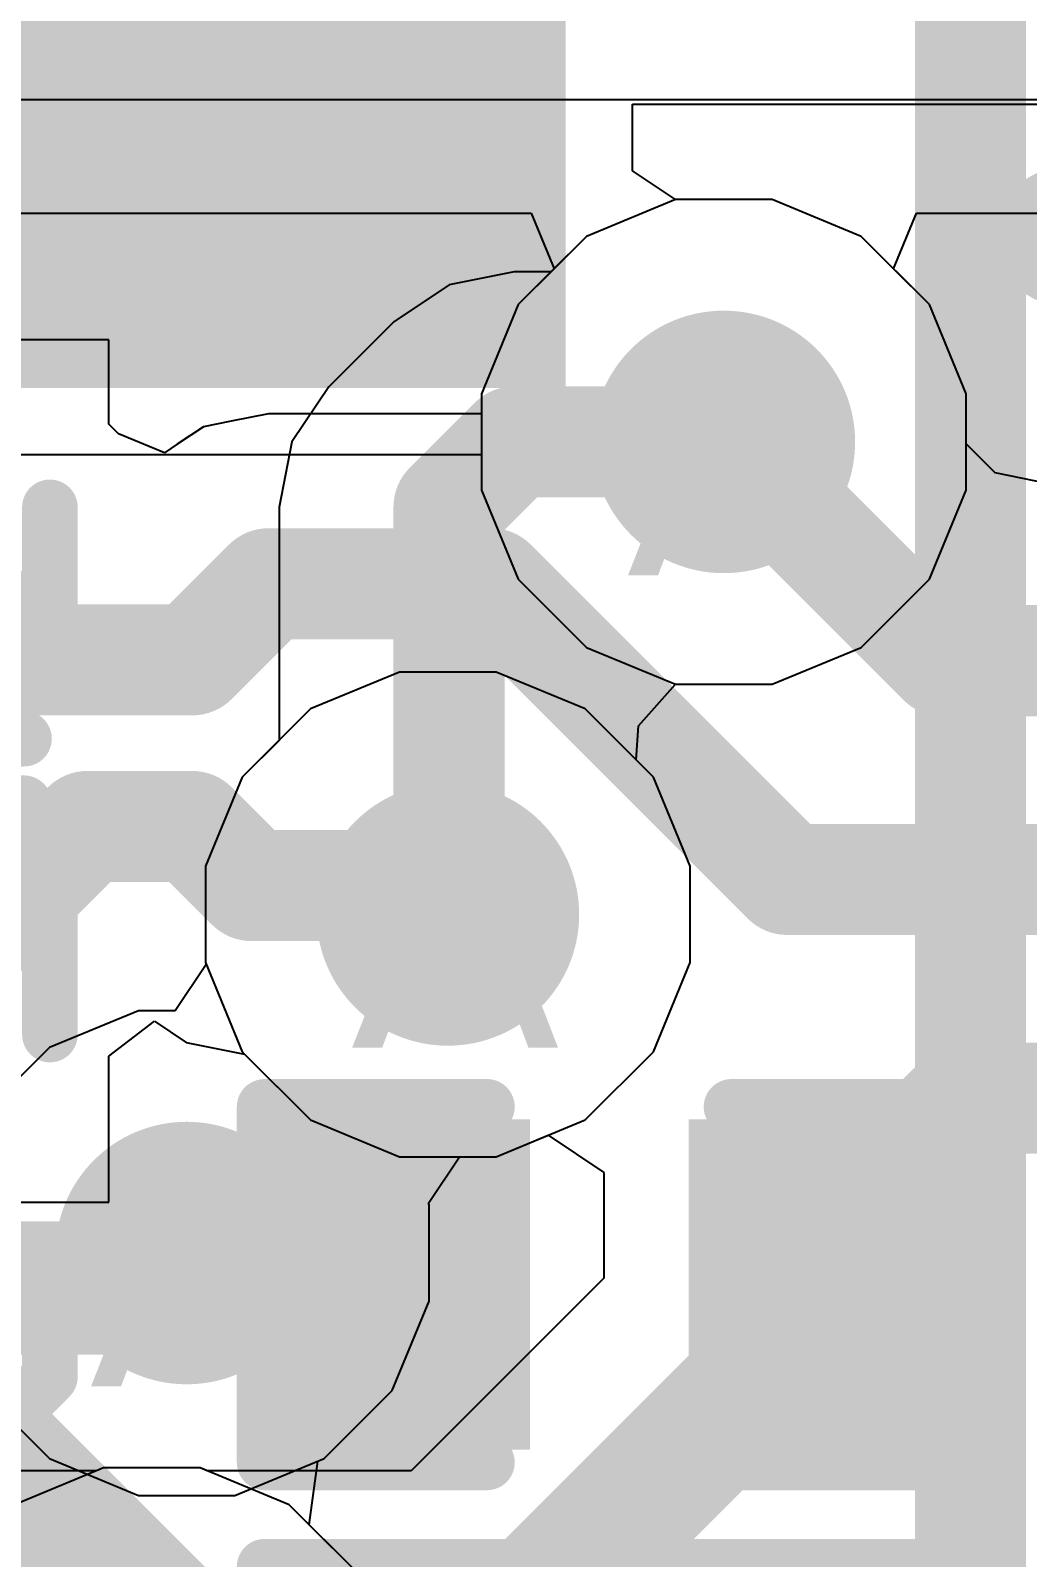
# Model space of a CAD drawing. Header units: inches. Extents: x 0 to 208, y 0 to 213.
# Drawn here: x 0.2454 to 0.3351, y 2.3948 to 2.5322 of the extents above; entities that cross this region are included whole.
import ezdxf

# ---------------------------------------------------------------- set-up
doc = ezdxf.new("R2010")
doc.units = ezdxf.units.IN
doc.header["$MEASUREMENT"] = 0
for name, color, linetype in [('Bottom Layer', 5, 'Continuous'), ('Bottom Overlay', 54, 'Continuous'), ('Bottom Paste', 16, 'Continuous'), ('Bottom Solder', 6, 'Continuous'), ('Drill Drawing', 1, 'Continuous'), ('L2_GND1', 16, 'Continuous'), ('L3_SIG1', 76, 'Continuous'), ('L4_PWR', 90, 'Continuous'), ('L5_GND2', 156, 'Continuous'), ('L6_SIG2', 130, 'Continuous'), ('L7_GND3', 216, 'Continuous'), ('Top Layer', 1, 'Continuous'), ('Top Overlay', 2, 'Continuous'), ('Top Paste', 8, 'Continuous'), ('Top Solder', 216, 'Continuous'), ('Via Holes', 16, 'Continuous')]:
    doc.layers.add(name, color=color, linetype=linetype)
doc.styles.add('Arial', font='', dxfattribs={"height": 0.2})
doc.styles.get('Arial').set_extended_font_data('Arial')

# ---------------------------------------------------------------- blocks, each defined once
blk = doc.blocks.new('C___0402_79')
at = {"layer": 'Top Layer'}
for points in [[(-0.0275006, -0.0124996), (-0.0275006, 0.0125004), (-0.009500599999999998, 0.0125004), (-0.009500600000000001, -0.0124996)], [(0.009499399999999998, -0.0124996), (0.009499400000000002, 0.0125004), (0.0274994, 0.0125004), (0.0274994, -0.0124996)]]:
    blk.add_hatch(color=1, dxfattribs=at).paths.add_polyline_path(points)
at = {"layer": 'Top Paste'}
for points in [[(-0.0275006, -0.0124996), (-0.0275006, 0.0125004), (-0.009500599999999998, 0.0125004), (-0.009500600000000001, -0.0124996)], [(0.009499399999999998, -0.0124996), (0.009499400000000002, 0.0125004), (0.0274994, 0.0125004), (0.0274994, -0.0124996)]]:
    blk.add_hatch(color=8, dxfattribs=at).paths.add_polyline_path(points)
at = {"layer": 'Top Solder'}
for points in [[(-0.0298628, -0.0148618), (-0.0298628, 0.0148626), (-0.007138399999999999, 0.0148626), (-0.007138400000000001, -0.0148618)], [(0.007137199999999999, -0.0148618), (0.007137200000000002, 0.0148626), (0.0298616, 0.0148626), (0.0298616, -0.0148618)]]:
    blk.add_hatch(color=216, dxfattribs=at).paths.add_polyline_path(points)
at = {"layer": 'Top Overlay'}
for points in [[(-0.0310006, -0.0159996, 0.005, 0.005, 0), (-0.0310006, 0.0160004, 0.005, 0.005, 0)], [(-0.0310006, 0.0160004, 0.005, 0.005, 0), (-0.0110006, 0.0160004, 0.005, 0.005, 0)], [(0.0109994, 0.0160004, 0.005, 0.005, 0), (0.0309994, 0.0160004, 0.005, 0.005, 0)], [(0.0309994, -0.0159996, 0.005, 0.005, 0), (0.0309994, 0.0160004, 0.005, 0.005, 0)], [(-0.0310006, -0.0159996, 0.005, 0.005, 0), (-0.0110006, -0.0159996, 0.005, 0.005, 0)], [(0.0109994, -0.0159996, 0.005, 0.005, 0), (0.0309994, -0.0159996, 0.005, 0.005, 0)]]:
    blk.add_lwpolyline(points, format="xyseb", dxfattribs=at)
for points in [[(-0.0322506, 0.0160004, 0.0025, 0.0025, 1), (-0.0297506, 0.0160004, 0.0025, 0.0025, 1)], [(-0.0322506, 0.0160004, 0.0025, 0.0025, 1), (-0.0297506, 0.0160004, 0.0025, 0.0025, 1)], [(-0.0122506, 0.0160004, 0.0025, 0.0025, 1), (-0.0097506, 0.0160004, 0.0025, 0.0025, 1)], [(0.0097494, 0.0160004, 0.0025, 0.0025, 1), (0.0122494, 0.0160004, 0.0025, 0.0025, 1)], [(0.0297494, 0.0160004, 0.0025, 0.0025, 1), (0.0322494, 0.0160004, 0.0025, 0.0025, 1)], [(0.0297494, 0.0160004, 0.0025, 0.0025, 1), (0.0322494, 0.0160004, 0.0025, 0.0025, 1)], [(-0.0322506, -0.0159996, 0.0025, 0.0025, 1), (-0.0297506, -0.0159996, 0.0025, 0.0025, 1)], [(-0.0322506, -0.0159996, 0.0025, 0.0025, 1), (-0.0297506, -0.0159996, 0.0025, 0.0025, 1)], [(-0.0122506, -0.0159996, 0.0025, 0.0025, 1), (-0.0097506, -0.0159996, 0.0025, 0.0025, 1)], [(0.0097494, -0.0159996, 0.0025, 0.0025, 1), (0.0122494, -0.0159996, 0.0025, 0.0025, 1)], [(0.0297494, -0.0159996, 0.0025, 0.0025, 1), (0.0322494, -0.0159996, 0.0025, 0.0025, 1)], [(0.0297494, -0.0159996, 0.0025, 0.0025, 1), (0.0322494, -0.0159996, 0.0025, 0.0025, 1)]]:
    blk.add_lwpolyline(points, format="xyseb", close=True, dxfattribs=at)
blk = doc.blocks.new('DFN1006_2L__B__D____________85')
at = {"layer": 'Top Layer'}
for points in [[(-0.0206696, 0.0137794), (-0.0049216, 0.0137794), (-0.0049216, -0.0137796), (-0.0206696, -0.0137796)], [(0.0049204, 0.0137794), (0.0206684, 0.0137794), (0.0206684, -0.0137796), (0.0049204, -0.0137796)]]:
    blk.add_hatch(color=1, dxfattribs=at).paths.add_polyline_path(points)
at = {"layer": 'Top Paste'}
for points in [[(-0.0206696, 0.0137794), (-0.0049216, 0.0137794), (-0.0049216, -0.0137796), (-0.0206696, -0.0137796)], [(0.0049204, 0.0137794), (0.0206684, 0.0137794), (0.0206684, -0.0137796), (0.0049204, -0.0137796)]]:
    blk.add_hatch(color=8, dxfattribs=at).paths.add_polyline_path(points)
at = {"layer": 'Top Solder'}
for points in [[(-0.0226696, 0.0157794), (-0.0029216, 0.0157794), (-0.0029216, -0.0157796), (-0.0226696, -0.0157796)], [(0.0029204, 0.0157794), (0.0226684, 0.0157794), (0.0226684, -0.0157796), (0.0029204, -0.0157796)]]:
    blk.add_hatch(color=216, dxfattribs=at).paths.add_polyline_path(points)
at = {"layer": 'Top Overlay'}
for points in [[(-0.0207996, 0.0184719, 0.005, 0.005, 0), (-0.0247376, 0.0145339, 0.005, 0.005, 0)], [(-0.0207996, 0.0184719, 0.005, 0.005, 0), (-0.0196196, 0.0184719, 0.005, 0.005, 0)], [(-0.0196196, 0.0184719, 0.005, 0.005, 0), (-0.0099996, 0.0184719, 0.005, 0.005, 0)], [(0.0100004, 0.0184719, 0.005, 0.005, 0), (0.0196204, 0.0184719, 0.005, 0.005, 0)], [(0.0196204, 0.0184719, 0.005, 0.005, 0), (0.0208004, 0.0184719, 0.005, 0.005, 0)], [(0.0208004, 0.0184719, 0.005, 0.005, 0), (0.0247384, 0.0145339, 0.005, 0.005, 0)], [(-0.0247376, 0.0145339, 0.005, 0.005, 0), (-0.0247376, -0.0145321, 0.005, 0.005, 0)], [(0.0247384, 0.0145339, 0.005, 0.005, 0), (0.0247384, -0.0145321, 0.005, 0.005, 0)], [(-0.0308256, 0.0137819, 0.005, 0.005, 0), (-0.0308256, -0.0161401, 0.005, 0.005, 0)], [(0.0308244, 0.0137819, 0.005, 0.005, 0), (0.0308244, -0.0161401, 0.005, 0.005, 0)], [(-0.0247376, -0.0145321, 0.005, 0.005, 0), (-0.0207996, -0.0184701, 0.005, 0.005, 0)], [(0.0247384, -0.0145321, 0.005, 0.005, 0), (0.0208004, -0.0184701, 0.005, 0.005, 0)], [(-0.0207996, -0.0184701, 0.005, 0.005, 0), (-0.0099996, -0.0184701, 0.005, 0.005, 0)], [(0.0100004, -0.0184701, 0.005, 0.005, 0), (0.0208004, -0.0184701, 0.005, 0.005, 0)]]:
    blk.add_lwpolyline(points, format="xyseb", dxfattribs=at)
for points in [[(-0.0220496, 0.0184719, 0.0025, 0.0025, 1), (-0.0195496, 0.0184719, 0.0025, 0.0025, 1)], [(-0.0220496, 0.0184719, 0.0025, 0.0025, 1), (-0.0195496, 0.0184719, 0.0025, 0.0025, 1)], [(-0.0208696, 0.0184719, 0.0025, 0.0025, 1), (-0.0183696, 0.0184719, 0.0025, 0.0025, 1)], [(-0.0208696, 0.0184719, 0.0025, 0.0025, 1), (-0.0183696, 0.0184719, 0.0025, 0.0025, 1)], [(-0.0112496, 0.0184719, 0.0025, 0.0025, 1), (-0.0087496, 0.0184719, 0.0025, 0.0025, 1)], [(0.0087504, 0.0184719, 0.0025, 0.0025, 1), (0.0112504, 0.0184719, 0.0025, 0.0025, 1)], [(0.0183704, 0.0184719, 0.0025, 0.0025, 1), (0.0208704, 0.0184719, 0.0025, 0.0025, 1)], [(0.0183704, 0.0184719, 0.0025, 0.0025, 1), (0.0208704, 0.0184719, 0.0025, 0.0025, 1)], [(0.0195504, 0.0184719, 0.0025, 0.0025, 1), (0.0220504, 0.0184719, 0.0025, 0.0025, 1)], [(0.0195504, 0.0184719, 0.0025, 0.0025, 1), (0.0220504, 0.0184719, 0.0025, 0.0025, 1)], [(-0.0259876, 0.0145339, 0.0025, 0.0025, 1), (-0.0234876, 0.0145339, 0.0025, 0.0025, 1)], [(-0.0259876, 0.0145339, 0.0025, 0.0025, 1), (-0.0234876, 0.0145339, 0.0025, 0.0025, 1)], [(0.0234884, 0.0145339, 0.0025, 0.0025, 1), (0.0259884, 0.0145339, 0.0025, 0.0025, 1)], [(0.0234884, 0.0145339, 0.0025, 0.0025, 1), (0.0259884, 0.0145339, 0.0025, 0.0025, 1)], [(-0.0320756, 0.0137819, 0.0025, 0.0025, 1), (-0.0295756, 0.0137819, 0.0025, 0.0025, 1)], [(0.0295744, 0.0137819, 0.0025, 0.0025, 1), (0.0320744, 0.0137819, 0.0025, 0.0025, 1)], [(-0.0259876, -0.0145321, 0.0025, 0.0025, 1), (-0.0234876, -0.0145321, 0.0025, 0.0025, 1)], [(-0.0259876, -0.0145321, 0.0025, 0.0025, 1), (-0.0234876, -0.0145321, 0.0025, 0.0025, 1)], [(0.0234884, -0.0145321, 0.0025, 0.0025, 1), (0.0259884, -0.0145321, 0.0025, 0.0025, 1)], [(0.0234884, -0.0145321, 0.0025, 0.0025, 1), (0.0259884, -0.0145321, 0.0025, 0.0025, 1)], [(-0.0320756, -0.0161401, 0.0025, 0.0025, 1), (-0.0295756, -0.0161401, 0.0025, 0.0025, 1)], [(0.0295744, -0.0161401, 0.0025, 0.0025, 1), (0.0320744, -0.0161401, 0.0025, 0.0025, 1)], [(-0.0220496, -0.0184701, 0.0025, 0.0025, 1), (-0.0195496, -0.0184701, 0.0025, 0.0025, 1)], [(-0.0220496, -0.0184701, 0.0025, 0.0025, 1), (-0.0195496, -0.0184701, 0.0025, 0.0025, 1)], [(-0.0112496, -0.0184701, 0.0025, 0.0025, 1), (-0.0087496, -0.0184701, 0.0025, 0.0025, 1)], [(0.0087504, -0.0184701, 0.0025, 0.0025, 1), (0.0112504, -0.0184701, 0.0025, 0.0025, 1)], [(0.0195504, -0.0184701, 0.0025, 0.0025, 1), (0.0220504, -0.0184701, 0.0025, 0.0025, 1)], [(0.0195504, -0.0184701, 0.0025, 0.0025, 1), (0.0220504, -0.0184701, 0.0025, 0.0025, 1)]]:
    blk.add_lwpolyline(points, format="xyseb", close=True, dxfattribs=at)
blk = doc.blocks.new('DFN1006_2L__B__D____________101')
at = {"layer": 'Top Layer'}
for points in [[(-0.0206694, 0.0137796), (-0.0049214, 0.0137796), (-0.0049214, -0.0137794), (-0.0206694, -0.0137794)], [(0.0049206, 0.0137796), (0.0206686, 0.0137796), (0.0206686, -0.0137794), (0.0049206, -0.0137794)]]:
    blk.add_hatch(color=1, dxfattribs=at).paths.add_polyline_path(points)
at = {"layer": 'Top Paste'}
for points in [[(-0.0206694, 0.0137796), (-0.0049214, 0.0137796), (-0.0049214, -0.0137794), (-0.0206694, -0.0137794)], [(0.0049206, 0.0137796), (0.0206686, 0.0137796), (0.0206686, -0.0137794), (0.0049206, -0.0137794)]]:
    blk.add_hatch(color=8, dxfattribs=at).paths.add_polyline_path(points)
at = {"layer": 'Top Solder'}
for points in [[(-0.0226694, 0.0157796), (-0.0029214, 0.0157796), (-0.0029214, -0.0157794), (-0.0226694, -0.0157794)], [(0.0029206, 0.0157796), (0.0226686, 0.0157796), (0.0226686, -0.0157794), (0.0029206, -0.0157794)]]:
    blk.add_hatch(color=216, dxfattribs=at).paths.add_polyline_path(points)
at = {"layer": 'Top Overlay'}
for points in [[(-0.0247374, 0.0145321, 0.005, 0.005, 0), (-0.0207994, 0.0184701, 0.005, 0.005, 0)], [(-0.0196194, 0.0184701, 0.005, 0.005, 0), (-0.0207994, 0.0184701, 0.005, 0.005, 0)], [(-0.0099994, 0.0184701, 0.005, 0.005, 0), (-0.0196194, 0.0184701, 0.005, 0.005, 0)], [(0.0196206, 0.0184701, 0.005, 0.005, 0), (0.0100006, 0.0184701, 0.005, 0.005, 0)], [(0.0208006, 0.0184701, 0.005, 0.005, 0), (0.0196206, 0.0184701, 0.005, 0.005, 0)], [(0.0247386, 0.0145321, 0.005, 0.005, 0), (0.0208006, 0.0184701, 0.005, 0.005, 0)], [(0.0308246, -0.0135399, 0.005, 0.005, 0), (0.0308246, 0.0161421, 0.005, 0.005, 0)], [(-0.0247374, -0.0145339, 0.005, 0.005, 0), (-0.0247374, 0.0145321, 0.005, 0.005, 0)], [(0.0247386, -0.0145339, 0.005, 0.005, 0), (0.0247386, 0.0145321, 0.005, 0.005, 0)], [(-0.0308254, -0.0161419, 0.005, 0.005, 0), (-0.0308254, 0.0137801, 0.005, 0.005, 0)], [(-0.0207994, -0.0184719, 0.005, 0.005, 0), (-0.0247374, -0.0145339, 0.005, 0.005, 0)], [(0.0208006, -0.0184719, 0.005, 0.005, 0), (0.0247386, -0.0145339, 0.005, 0.005, 0)], [(-0.0099994, -0.0184719, 0.005, 0.005, 0), (-0.0207994, -0.0184719, 0.005, 0.005, 0)], [(0.0208006, -0.0184719, 0.005, 0.005, 0), (0.0100006, -0.0184719, 0.005, 0.005, 0)]]:
    blk.add_lwpolyline(points, format="xyseb", dxfattribs=at)
for points in [[(-0.0220494, 0.0184701, 0.0025, 0.0025, 1), (-0.0195494, 0.0184701, 0.0025, 0.0025, 1)], [(-0.0220494, 0.0184701, 0.0025, 0.0025, 1), (-0.0195494, 0.0184701, 0.0025, 0.0025, 1)], [(-0.0208694, 0.0184701, 0.0025, 0.0025, 1), (-0.0183694, 0.0184701, 0.0025, 0.0025, 1)], [(-0.0208694, 0.0184701, 0.0025, 0.0025, 1), (-0.0183694, 0.0184701, 0.0025, 0.0025, 1)], [(-0.0112494, 0.0184701, 0.0025, 0.0025, 1), (-0.0087494, 0.0184701, 0.0025, 0.0025, 1)], [(0.0087506, 0.0184701, 0.0025, 0.0025, 1), (0.0112506, 0.0184701, 0.0025, 0.0025, 1)], [(0.0183706, 0.0184701, 0.0025, 0.0025, 1), (0.0208706, 0.0184701, 0.0025, 0.0025, 1)], [(0.0183706, 0.0184701, 0.0025, 0.0025, 1), (0.0208706, 0.0184701, 0.0025, 0.0025, 1)], [(0.0195506, 0.0184701, 0.0025, 0.0025, 1), (0.0220506, 0.0184701, 0.0025, 0.0025, 1)], [(0.0195506, 0.0184701, 0.0025, 0.0025, 1), (0.0220506, 0.0184701, 0.0025, 0.0025, 1)], [(0.0295746, 0.0161421, 0.0025, 0.0025, 1), (0.0320746, 0.0161421, 0.0025, 0.0025, 1)], [(-0.0259874, 0.0145321, 0.0025, 0.0025, 1), (-0.0234874, 0.0145321, 0.0025, 0.0025, 1)], [(-0.0259874, 0.0145321, 0.0025, 0.0025, 1), (-0.0234874, 0.0145321, 0.0025, 0.0025, 1)], [(0.0234886, 0.0145321, 0.0025, 0.0025, 1), (0.0259886, 0.0145321, 0.0025, 0.0025, 1)], [(0.0234886, 0.0145321, 0.0025, 0.0025, 1), (0.0259886, 0.0145321, 0.0025, 0.0025, 1)], [(-0.0320754, 0.0137801, 0.0025, 0.0025, 1), (-0.0295754, 0.0137801, 0.0025, 0.0025, 1)], [(-0.0259874, -0.0145339, 0.0025, 0.0025, 1), (-0.0234874, -0.0145339, 0.0025, 0.0025, 1)], [(-0.0259874, -0.0145339, 0.0025, 0.0025, 1), (-0.0234874, -0.0145339, 0.0025, 0.0025, 1)], [(0.0234886, -0.0145339, 0.0025, 0.0025, 1), (0.0259886, -0.0145339, 0.0025, 0.0025, 1)], [(0.0234886, -0.0145339, 0.0025, 0.0025, 1), (0.0259886, -0.0145339, 0.0025, 0.0025, 1)], [(0.0295746, -0.0135399, 0.0025, 0.0025, 1), (0.0320746, -0.0135399, 0.0025, 0.0025, 1)], [(-0.0320754, -0.0161419, 0.0025, 0.0025, 1), (-0.0295754, -0.0161419, 0.0025, 0.0025, 1)], [(-0.0220494, -0.0184719, 0.0025, 0.0025, 1), (-0.0195494, -0.0184719, 0.0025, 0.0025, 1)], [(-0.0220494, -0.0184719, 0.0025, 0.0025, 1), (-0.0195494, -0.0184719, 0.0025, 0.0025, 1)], [(-0.0112494, -0.0184719, 0.0025, 0.0025, 1), (-0.0087494, -0.0184719, 0.0025, 0.0025, 1)], [(0.0087506, -0.0184719, 0.0025, 0.0025, 1), (0.0112506, -0.0184719, 0.0025, 0.0025, 1)], [(0.0195506, -0.0184719, 0.0025, 0.0025, 1), (0.0220506, -0.0184719, 0.0025, 0.0025, 1)], [(0.0195506, -0.0184719, 0.0025, 0.0025, 1), (0.0220506, -0.0184719, 0.0025, 0.0025, 1)]]:
    blk.add_lwpolyline(points, format="xyseb", close=True, dxfattribs=at)
blk = doc.blocks.new('CP2102N_A02_GQFN24R_127')
at = {"layer": 'Top Overlay'}
for points in [[(-0.0999999, 0.048, 0.0085433, 0.0085433, 1), (-0.1040001, 0.048, 0.0085433, 0.0085433, 1)], [(-0.1061359, 0.048, 0.0042716, 0.0042716, 1), (-0.1018643, 0.048, 0.0042716, 0.0042716, 1)]]:
    blk.add_lwpolyline(points, format="xyseb", close=True, dxfattribs=at)
blk = doc.blocks.new('S______B______0402_165')
at = {"layer": 'Top Layer'}
for points in [[(-0.0275006, -0.0124998), (-0.0275006, 0.0125002), (-0.009500599999999998, 0.0125002), (-0.009500600000000001, -0.0124998)], [(0.009499399999999998, -0.0124998), (0.009499400000000002, 0.0125002), (0.0274994, 0.0125002), (0.0274994, -0.0124998)]]:
    blk.add_hatch(color=1, dxfattribs=at).paths.add_polyline_path(points)
at = {"layer": 'Top Paste'}
for points in [[(-0.0275006, -0.0124998), (-0.0275006, 0.0125002), (-0.009500599999999998, 0.0125002), (-0.009500600000000001, -0.0124998)], [(0.009499399999999998, -0.0124998), (0.009499400000000002, 0.0125002), (0.0274994, 0.0125002), (0.0274994, -0.0124998)]]:
    blk.add_hatch(color=8, dxfattribs=at).paths.add_polyline_path(points)
at = {"layer": 'Top Solder'}
for points in [[(-0.029666, -0.0146652), (-0.029666, 0.0146656), (-0.007335199999999998, 0.0146656), (-0.007335200000000002, -0.0146652)], [(0.007333999999999999, -0.0146652), (0.007334000000000001, 0.0146656), (0.0296648, 0.0146656), (0.0296648, -0.0146652)]]:
    blk.add_hatch(color=216, dxfattribs=at).paths.add_polyline_path(points)
at = {"layer": 'Top Overlay'}
for points in [[(-0.0310006, 0.0160002, 0.005, 0.005, 0), (0.0309994, 0.0160002, 0.005, 0.005, 0)], [(-0.0310006, -0.0159998, 0.005, 0.005, 0), (-0.0310006, 0.0160002, 0.005, 0.005, 0)], [(0.0309994, -0.0159998, 0.005, 0.005, 0), (0.0309994, 0.0160002, 0.005, 0.005, 0)], [(-0.0310006, -0.0159998, 0.005, 0.005, 0), (0.0309994, -0.0159998, 0.005, 0.005, 0)], [(-0.0320006, -0.0169998, 0.000127, 0.000127, 0), (0.0319994, -0.0169998, 0.000127, 0.000127, 0)]]:
    blk.add_lwpolyline(points, format="xyseb", dxfattribs=at)
for points in [[(-0.0322506, 0.0160002, 0.0025, 0.0025, 1), (-0.0297506, 0.0160002, 0.0025, 0.0025, 1)], [(-0.0322506, 0.0160002, 0.0025, 0.0025, 1), (-0.0297506, 0.0160002, 0.0025, 0.0025, 1)], [(0.0297494, 0.0160002, 0.0025, 0.0025, 1), (0.0322494, 0.0160002, 0.0025, 0.0025, 1)], [(0.0297494, 0.0160002, 0.0025, 0.0025, 1), (0.0322494, 0.0160002, 0.0025, 0.0025, 1)], [(-0.0322506, -0.0159998, 0.0025, 0.0025, 1), (-0.0297506, -0.0159998, 0.0025, 0.0025, 1)], [(-0.0322506, -0.0159998, 0.0025, 0.0025, 1), (-0.0297506, -0.0159998, 0.0025, 0.0025, 1)], [(0.0297494, -0.0159998, 0.0025, 0.0025, 1), (0.0322494, -0.0159998, 0.0025, 0.0025, 1)], [(0.0297494, -0.0159998, 0.0025, 0.0025, 1), (0.0322494, -0.0159998, 0.0025, 0.0025, 1)], [(-0.0320323, -0.0169998, 6.35e-05, 6.35e-05, 1), (-0.0319689, -0.0169998, 6.35e-05, 6.35e-05, 1)], [(0.0319677, -0.0169998, 6.35e-05, 6.35e-05, 1), (0.0320311, -0.0169998, 6.35e-05, 6.35e-05, 1)]]:
    blk.add_lwpolyline(points, format="xyseb", close=True, dxfattribs=at)
blk = doc.blocks.new('C____E_B_227')
at = {"layer": 'Bottom Layer'}
blk.add_hatch(color=5, dxfattribs=at).paths.add_polyline_path([(-0.05492145, 0.05059035), (0.05492105, 0.05059035), (0.05492105, -0.05059075), (-0.05492145, -0.05059075)])
at = {"layer": 'Bottom Paste'}
blk.add_hatch(color=16, dxfattribs=at).paths.add_polyline_path([(-0.05492145, 0.05059035), (0.05492105, 0.05059035), (0.05492105, -0.05059075), (-0.05492145, -0.05059075)])
at = {"layer": 'Bottom Solder'}
blk.add_hatch(color=6, dxfattribs=at).paths.add_polyline_path([(-0.05892145, 0.05459035), (0.05892105, 0.05459035), (0.05892105, -0.05459075), (-0.05892145, -0.05459075)])
at = {"layer": 'Bottom Overlay'}
blk.add_lwpolyline([(0.2767718, 0.0909998, 0.01, 0.01, 0), (-0.0152282, 0.0909998, 0.01, 0.01, 0)], format="xyseb", dxfattribs=at)

msp = doc.modelspace()

# ---------------------------------------------------------------- hatches: boundary and pattern name
at = {"layer": 'Bottom Layer'}
h = msp.add_hatch(color=5, dxfattribs=at)
edge = h.paths.add_edge_path()
edge.add_arc((0.3078058, 2.4952202), 0.011811, 0, 360)
h = msp.add_hatch(color=5, dxfattribs=at)
edge = h.paths.add_edge_path()
edge.add_arc((0.2829818, 2.4526962), 0.011811, 0, 360)
h = msp.add_hatch(color=5, dxfattribs=at)
edge = h.paths.add_edge_path()
edge.add_arc((0.2594958, 2.4222262), 0.011811, 0, 360)
at = {"layer": 'L2_GND1'}
h = msp.add_hatch(color=16, dxfattribs=at)
edge = h.paths.add_edge_path()
edge.add_arc((0.3078058, 2.4952202), 0.011811, 0, 360)
h = msp.add_hatch(color=16, dxfattribs=at)
edge = h.paths.add_edge_path()
edge.add_arc((0.2829818, 2.4526962), 0.011811, 0, 360)
h = msp.add_hatch(color=16, dxfattribs=at)
edge = h.paths.add_edge_path()
edge.add_arc((0.2594958, 2.4222262), 0.011811, 0, 360)
at = {"layer": 'L3_SIG1'}
h = msp.add_hatch(color=76, dxfattribs=at)
edge = h.paths.add_edge_path()
edge.add_arc((0.3078058, 2.4952202), 0.011811, 0, 360)
h = msp.add_hatch(color=76, dxfattribs=at)
edge = h.paths.add_edge_path()
edge.add_arc((0.2829818, 2.4526962), 0.011811, 0, 360)
h = msp.add_hatch(color=76, dxfattribs=at)
edge = h.paths.add_edge_path()
edge.add_arc((0.2594958, 2.4222262), 0.011811, 0, 360)
at = {"layer": 'L4_PWR'}
h = msp.add_hatch(color=90, dxfattribs=at)
edge = h.paths.add_edge_path()
edge.add_arc((0.3078058, 2.4952202), 0.011811, 0, 360)
h = msp.add_hatch(color=90, dxfattribs=at)
edge = h.paths.add_edge_path()
edge.add_arc((0.2829818, 2.4526962), 0.011811, 0, 360)
h = msp.add_hatch(color=90, dxfattribs=at)
edge = h.paths.add_edge_path()
edge.add_arc((0.2594958, 2.4222262), 0.011811, 0, 360)
at = {"layer": 'L5_GND2'}
h = msp.add_hatch(color=156, dxfattribs=at)
edge = h.paths.add_edge_path()
edge.add_arc((0.3078058, 2.4952202), 0.011811, 0, 360)
h = msp.add_hatch(color=156, dxfattribs=at)
edge = h.paths.add_edge_path()
edge.add_arc((0.2829818, 2.4526962), 0.011811, 0, 360)
h = msp.add_hatch(color=156, dxfattribs=at)
edge = h.paths.add_edge_path()
edge.add_arc((0.2594958, 2.4222262), 0.011811, 0, 360)
at = {"layer": 'L6_SIG2'}
h = msp.add_hatch(color=130, dxfattribs=at)
edge = h.paths.add_edge_path()
edge.add_arc((0.3078058, 2.4952202), 0.011811, 0, 360)
h = msp.add_hatch(color=130, dxfattribs=at)
edge = h.paths.add_edge_path()
edge.add_arc((0.2829818, 2.4526962), 0.011811, 0, 360)
h = msp.add_hatch(color=130, dxfattribs=at)
edge = h.paths.add_edge_path()
edge.add_arc((0.2594958, 2.4222262), 0.011811, 0, 360)
at = {"layer": 'L7_GND3'}
h = msp.add_hatch(color=216, dxfattribs=at)
edge = h.paths.add_edge_path()
edge.add_arc((0.3078058, 2.4952202), 0.011811, 0, 360)
h = msp.add_hatch(color=216, dxfattribs=at)
edge = h.paths.add_edge_path()
edge.add_arc((0.2829818, 2.4526962), 0.011811, 0, 360)
h = msp.add_hatch(color=216, dxfattribs=at)
edge = h.paths.add_edge_path()
edge.add_arc((0.2594958, 2.4222262), 0.011811, 0, 360)
at = {"layer": 'Top Layer'}
h = msp.add_hatch(color=1, dxfattribs=at)
edge = h.paths.add_edge_path()
edge.add_arc((0.3078058, 2.4952202), 0.011811, 0, 360)
h = msp.add_hatch(color=1, dxfattribs=at)
edge = h.paths.add_edge_path()
edge.add_arc((0.2829818, 2.4526962), 0.011811, 0, 360)
h = msp.add_hatch(color=1, dxfattribs=at)
edge = h.paths.add_edge_path()
edge.add_arc((0.2594958, 2.4222262), 0.011811, 0, 360)
at = {"layer": 'Via Holes'}
h = msp.add_hatch(color=7, dxfattribs=at)
edge = h.paths.add_edge_path()
edge.add_arc((0.3078058, 2.4952202), 0.0059055, 0, 360)
h = msp.add_hatch(color=7, dxfattribs=at)
edge = h.paths.add_edge_path()
edge.add_arc((0.2829818, 2.4526962), 0.0059055, 0, 360)
h = msp.add_hatch(color=7, dxfattribs=at)
edge = h.paths.add_edge_path()
edge.add_arc((0.2594958, 2.4222262), 0.0059055, 0, 360)

# ---------------------------------------------------------------- linework, layer by layer
at = {"layer": 'Bottom Layer'}
for p, q in [((0.2995903, 2.5196218), (0.2995903, 2.5256143)), ((0.2995903, 2.5256143), (0.3849998, 2.5256143)), ((0.3034674, 2.5170312), (0.2995903, 2.5196218)), ((0.3121443, 2.5170312), (0.3034674, 2.5170312)), ((0.3201607, 2.5137107), (0.3121443, 2.5170312)), ((0.3262963, 2.5075751), (0.3201607, 2.5137107)), ((0.3296168, 2.4995587), (0.3262963, 2.5075751)), ((0.3296168, 2.4908817), (0.3296168, 2.4995587)), ((0.1784093, 2.494079), (0.2859948, 2.494079)), ((0.2859948, 2.494079), (0.2859948, 2.4908817)), ((0.2859948, 2.4908817), (0.2893153, 2.4828653)), ((0.3262963, 2.4828653), (0.3296168, 2.4908817)), ((0.2893153, 2.4828653), (0.2954509, 2.4767297)), ((0.3201607, 2.4767297), (0.3262963, 2.4828653)), ((0.2954509, 2.4767297), (0.3034673, 2.4734092)), ((0.3121443, 2.4734092), (0.3201607, 2.4767297)), ((0.2786433, 2.4745072), (0.2706269, 2.4711867)), ((0.2873203, 2.4745072), (0.2786433, 2.4745072)), ((0.2953367, 2.4711867), (0.2873203, 2.4745072)), ((0.3034673, 2.4734092), (0.3121443, 2.4734092)), ((0.2706269, 2.4711867), (0.2644913, 2.4650511)), ((0.3014723, 2.4650511), (0.2953367, 2.4711867)), ((0.2644913, 2.4650511), (0.2611708, 2.4570347)), ((0.3047928, 2.4570347), (0.3014723, 2.4650511)), ((0.2611708, 2.4570347), (0.2611708, 2.4483577)), ((0.3047928, 2.4483577), (0.3047928, 2.4570347)), ((0.2611708, 2.4483577), (0.2644913, 2.4403413)), ((0.3014723, 2.4403413), (0.3047928, 2.4483577)), ((0.2644913, 2.4403413), (0.2706269, 2.4342057)), ((0.2953367, 2.4342057), (0.3014723, 2.4403413)), ((0.2706269, 2.4342057), (0.2786433, 2.4308852)), ((0.2873203, 2.4308852), (0.2953367, 2.4342057)), ((0.2786433, 2.4308852), (0.2873203, 2.4308852)), ((0.2520193, 2.4028932), (0.2440029, 2.3995727)), ((0.2606963, 2.4028932), (0.2520193, 2.4028932)), ((0.2687127, 2.3995727), (0.2606963, 2.4028932)), ((0.2748483, 2.3934371), (0.2687127, 2.3995727))]:
    msp.add_line(p, q, dxfattribs=at)
at = {"layer": 'L2_GND1'}
for p, q in [((0.3034673, 2.5170312), (0.2954509, 2.5137107)), ((0.3121443, 2.5170312), (0.3034673, 2.5170312)), ((0.3201607, 2.5137107), (0.3121443, 2.5170312)), ((0.2954509, 2.5137107), (0.2893153, 2.5075751)), ((0.3262963, 2.5075751), (0.3201607, 2.5137107)), ((0.2893153, 2.5075751), (0.2859948, 2.4995587)), ((0.3296168, 2.4995587), (0.3262963, 2.5075751)), ((0.2859948, 2.4995587), (0.2859948, 2.4908817)), ((0.3296168, 2.4908817), (0.3296168, 2.4995587)), ((0.2859948, 2.4908817), (0.2893153, 2.4828653)), ((0.3262963, 2.4828653), (0.3296168, 2.4908817)), ((0.2893153, 2.4828653), (0.2954509, 2.4767297)), ((0.3201607, 2.4767297), (0.3262963, 2.4828653)), ((0.2954509, 2.4767297), (0.3034673, 2.4734092)), ((0.3121443, 2.4734092), (0.3201607, 2.4767297)), ((0.2786433, 2.4745072), (0.2706269, 2.4711867)), ((0.2873203, 2.4745072), (0.2786433, 2.4745072)), ((0.2953367, 2.4711867), (0.2873203, 2.4745072)), ((0.3034673, 2.4734092), (0.3121443, 2.4734092)), ((0.2706269, 2.4711867), (0.2644913, 2.4650511)), ((0.3014723, 2.4650511), (0.2953367, 2.4711867)), ((0.2644913, 2.4650511), (0.2611708, 2.4570347)), ((0.3047928, 2.4570347), (0.3014723, 2.4650511)), ((0.2611708, 2.4570347), (0.2611708, 2.4483577)), ((0.3047928, 2.4483577), (0.3047928, 2.4570347)), ((0.2612384, 2.4481946), (0.2584605, 2.4440372)), ((0.2611708, 2.4483577), (0.2612384, 2.4481946)), ((0.3014723, 2.4403413), (0.3047928, 2.4483577)), ((0.2551573, 2.4440372), (0.2471409, 2.4407167)), ((0.2584605, 2.4440372), (0.2551573, 2.4440372)), ((0.2471409, 2.4407167), (0.2410053, 2.4345811)), ((0.2953367, 2.4342057), (0.3014723, 2.4403413)), ((0.2873203, 2.4308852), (0.2953367, 2.4342057)), ((0.2812392, 2.4267278), (0.2840171, 2.4308852)), ((0.2840171, 2.4308852), (0.2873203, 2.4308852)), ((0.2813068, 2.4265647), (0.2812392, 2.4267278)), ((0.2813068, 2.4178877), (0.2813068, 2.4265647)), ((0.2779863, 2.4098713), (0.2813068, 2.4178877)), ((0.2718507, 2.4037357), (0.2779863, 2.4098713)), ((0.270515, 2.3977704), (0.2712921, 2.4035043)), ((0.2712921, 2.4035043), (0.2718507, 2.4037357)), ((0.2748483, 2.3934371), (0.270515, 2.3977704))]:
    msp.add_line(p, q, dxfattribs=at)
at = {"layer": 'L3_SIG1'}
for p, q in [((0.3034673, 2.5170312), (0.2954509, 2.5137107)), ((0.3121443, 2.5170312), (0.3034673, 2.5170312)), ((0.3201607, 2.5137107), (0.3121443, 2.5170312)), ((0.2954509, 2.5137107), (0.2922543, 2.5105141)), ((0.3262963, 2.5075751), (0.3201607, 2.5137107)), ((0.2889477, 2.5105141), (0.283095, 2.5093499)), ((0.2922543, 2.5105141), (0.2889477, 2.5105141)), ((0.283095, 2.5093499), (0.2781333, 2.5060346)), ((0.3296168, 2.4995587), (0.3262963, 2.5075751)), ((0.2781333, 2.5060346), (0.2722754, 2.5001767)), ((0.2722754, 2.5001767), (0.2689601, 2.495215)), ((0.3296168, 2.4908817), (0.3296168, 2.4995587)), ((0.2689601, 2.495215), (0.2677959, 2.4893623)), ((0.3262963, 2.4828653), (0.3296168, 2.4908817)), ((0.2677959, 2.4893623), (0.2677959, 2.4683557)), ((0.3201607, 2.4767297), (0.3262963, 2.4828653)), ((0.3121443, 2.4734092), (0.3201607, 2.4767297)), ((0.3001446, 2.4696564), (0.3034674, 2.4734092)), ((0.3034674, 2.4734092), (0.3121443, 2.4734092)), ((0.299914, 2.4666094), (0.3001446, 2.4696564)), ((0.2677959, 2.4683557), (0.2644913, 2.4650511)), ((0.3014723, 2.4650511), (0.299914, 2.4666094)), ((0.2644913, 2.4650511), (0.2611708, 2.4570347)), ((0.3047928, 2.4570347), (0.3014723, 2.4650511)), ((0.2611708, 2.4570347), (0.2611708, 2.4483577)), ((0.3047928, 2.4483577), (0.3047928, 2.4570347)), ((0.2612384, 2.4481946), (0.2584605, 2.4440372)), ((0.2611708, 2.4483577), (0.2612384, 2.4481946)), ((0.3014723, 2.4403413), (0.3047928, 2.4483577)), ((0.2551573, 2.4440372), (0.2471409, 2.4407167)), ((0.2584605, 2.4440372), (0.2551573, 2.4440372)), ((0.2471409, 2.4407167), (0.2410053, 2.4345811)), ((0.2953367, 2.4342057), (0.3014723, 2.4403413)), ((0.2873203, 2.4308852), (0.2953367, 2.4342057)), ((0.2812392, 2.4267278), (0.2840171, 2.4308852)), ((0.2840171, 2.4308852), (0.2873203, 2.4308852)), ((0.2813068, 2.4265647), (0.2812392, 2.4267278)), ((0.2813068, 2.4178877), (0.2813068, 2.4265647)), ((0.2779863, 2.4098713), (0.2813068, 2.4178877)), ((0.2410053, 2.4098713), (0.2471409, 2.4037357)), ((0.2718507, 2.4037357), (0.2779863, 2.4098713)), ((0.2471409, 2.4037357), (0.2551573, 2.4004152)), ((0.2638343, 2.4004152), (0.2718507, 2.4037357)), ((0.2551573, 2.4004152), (0.2638343, 2.4004152))]:
    msp.add_line(p, q, dxfattribs=at)
for points in [[(0.2830898, 2.4893623, 0.01, 0.01, 0), (0.2889477, 2.4952202, 0.01, 0.01, 0)], [(0.2889477, 2.4952202, 0.01, 0.01, 0), (0.3078058, 2.4952202, 0.01, 0.01, 0)], [(0.2830898, 2.4528042, 0.01, 0.01, 0), (0.2830898, 2.4893623, 0.01, 0.01, 0)], [(0.2829818, 2.4526962, 0.01, 0.01, 0), (0.2830898, 2.4528042, 0.01, 0.01, 0)], [(0.2189998, 2.4184402, 0.025, 0.025, 0), (0.2563578, 2.3810822, 0.025, 0.025, 0)]]:
    msp.add_lwpolyline(points, format="xyseb", dxfattribs=at)
for points in [[(0.2864477, 2.4952202, 0.005, 0.005, 1), (0.2914477, 2.4952202, 0.005, 0.005, 1)], [(0.2864477, 2.4952202, 0.005, 0.005, 1), (0.2914477, 2.4952202, 0.005, 0.005, 1)], [(0.3053058, 2.4952202, 0.005, 0.005, 1), (0.3103058, 2.4952202, 0.005, 0.005, 1)], [(0.2805898, 2.4893623, 0.005, 0.005, 1), (0.2855898, 2.4893623, 0.005, 0.005, 1)], [(0.2805898, 2.4893623, 0.005, 0.005, 1), (0.2855898, 2.4893623, 0.005, 0.005, 1)], [(0.2804818, 2.4526962, 0.005, 0.005, 1), (0.2854818, 2.4526962, 0.005, 0.005, 1)], [(0.2805898, 2.4528042, 0.005, 0.005, 1), (0.2855898, 2.4528042, 0.005, 0.005, 1)], [(0.2805898, 2.4528042, 0.005, 0.005, 1), (0.2855898, 2.4528042, 0.005, 0.005, 1)]]:
    msp.add_lwpolyline(points, format="xyseb", close=True, dxfattribs=at)
at = {"layer": 'L4_PWR'}
for p, q in [((0.488, 2.526), (0.1268665, 2.526)), ((0.2116765, 2.5158041), (0.2904732, 2.5158041)), ((0.2904732, 2.5158041), (0.2925443, 2.5108041)), ((0.3230673, 2.5108041), (0.3251384, 2.5158041)), ((0.3251384, 2.5158041), (0.3998211, 2.5158041)), ((0.2925443, 2.5108041), (0.2893153, 2.5075751)), ((0.3262963, 2.5075751), (0.3230673, 2.5108041)), ((0.2893153, 2.5075751), (0.2859948, 2.4995587)), ((0.3296168, 2.4995587), (0.3262963, 2.5075751)), ((0.2859948, 2.4995587), (0.2859948, 2.4908817)), ((0.3296168, 2.4908817), (0.3296168, 2.4995587)), ((0.2859948, 2.4908817), (0.2893153, 2.4828653)), ((0.3262963, 2.4828653), (0.3296168, 2.4908817)), ((0.2893153, 2.4828653), (0.2954509, 2.4767297)), ((0.3201607, 2.4767297), (0.3262963, 2.4828653)), ((0.2954509, 2.4767297), (0.3034673, 2.4734092)), ((0.3121443, 2.4734092), (0.3201607, 2.4767297)), ((0.2786433, 2.4745072), (0.2706269, 2.4711867)), ((0.2873203, 2.4745072), (0.2786433, 2.4745072)), ((0.2953367, 2.4711867), (0.2873203, 2.4745072)), ((0.3034673, 2.4734092), (0.3121443, 2.4734092)), ((0.2706269, 2.4711867), (0.2644913, 2.4650511)), ((0.3014723, 2.4650511), (0.2953367, 2.4711867)), ((0.2644913, 2.4650511), (0.2611708, 2.4570347)), ((0.3047928, 2.4570347), (0.3014723, 2.4650511)), ((0.2611708, 2.4570347), (0.2611708, 2.4483577)), ((0.3047928, 2.4483577), (0.3047928, 2.4570347)), ((0.2612384, 2.4481946), (0.2584605, 2.4440372)), ((0.2611708, 2.4483577), (0.2612384, 2.4481946)), ((0.3014723, 2.4403413), (0.3047928, 2.4483577)), ((0.2551573, 2.4440372), (0.2471409, 2.4407167)), ((0.2584605, 2.4440372), (0.2551573, 2.4440372)), ((0.2471409, 2.4407167), (0.2410053, 2.4345811)), ((0.2953367, 2.4342057), (0.3014723, 2.4403413)), ((0.2873203, 2.4308852), (0.2953367, 2.4342057)), ((0.2812392, 2.4267278), (0.2840171, 2.4308852)), ((0.2840171, 2.4308852), (0.2873203, 2.4308852)), ((0.2813068, 2.4265647), (0.2812392, 2.4267278)), ((0.2813068, 2.4178877), (0.2813068, 2.4265647)), ((0.2779863, 2.4098713), (0.2813068, 2.4178877)), ((0.2410053, 2.4098713), (0.2471409, 2.4037357)), ((0.2718507, 2.4037357), (0.2779863, 2.4098713)), ((0.2471409, 2.4037357), (0.2551573, 2.4004152)), ((0.2638343, 2.4004152), (0.2718507, 2.4037357)), ((0.2551573, 2.4004152), (0.2638343, 2.4004152))]:
    msp.add_line(p, q, dxfattribs=at)
at = {"layer": 'L5_GND2'}
for p, q in [((0.3034673, 2.5170312), (0.2954509, 2.5137107)), ((0.3121443, 2.5170312), (0.3034673, 2.5170312)), ((0.3201607, 2.5137107), (0.3121443, 2.5170312)), ((0.2954509, 2.5137107), (0.2893153, 2.5075751)), ((0.3262963, 2.5075751), (0.3201607, 2.5137107)), ((0.2893153, 2.5075751), (0.2859948, 2.4995587)), ((0.3296168, 2.4995587), (0.3262963, 2.5075751)), ((0.2859948, 2.4995587), (0.2859948, 2.4908817)), ((0.3296168, 2.4908817), (0.3296168, 2.4995587)), ((0.2859948, 2.4908817), (0.2893153, 2.4828653)), ((0.3262963, 2.4828653), (0.3296168, 2.4908817)), ((0.2893153, 2.4828653), (0.2954509, 2.4767297)), ((0.3201607, 2.4767297), (0.3262963, 2.4828653)), ((0.2954509, 2.4767297), (0.3034673, 2.4734092)), ((0.3121443, 2.4734092), (0.3201607, 2.4767297)), ((0.2786433, 2.4745072), (0.2706269, 2.4711867)), ((0.2873203, 2.4745072), (0.2786433, 2.4745072)), ((0.2953367, 2.4711867), (0.2873203, 2.4745072)), ((0.3034673, 2.4734092), (0.3121443, 2.4734092)), ((0.2706269, 2.4711867), (0.2644913, 2.4650511)), ((0.3014723, 2.4650511), (0.2953367, 2.4711867)), ((0.2644913, 2.4650511), (0.2611708, 2.4570347)), ((0.3047928, 2.4570347), (0.3014723, 2.4650511)), ((0.2611708, 2.4570347), (0.2611708, 2.4483577)), ((0.3047928, 2.4483577), (0.3047928, 2.4570347)), ((0.2611708, 2.4483577), (0.2644913, 2.4403413)), ((0.3014723, 2.4403413), (0.3047928, 2.4483577)), ((0.2644913, 2.4403413), (0.2706269, 2.4342057)), ((0.2953367, 2.4342057), (0.3014723, 2.4403413)), ((0.2706269, 2.4342057), (0.2786433, 2.4308852)), ((0.2873203, 2.4308852), (0.2953367, 2.4342057)), ((0.2786433, 2.4308852), (0.2873203, 2.4308852)), ((0.2520193, 2.4028932), (0.2440029, 2.3995727)), ((0.2606963, 2.4028932), (0.2520193, 2.4028932)), ((0.2687127, 2.3995727), (0.2606963, 2.4028932)), ((0.2748483, 2.3934371), (0.2687127, 2.3995727))]:
    msp.add_line(p, q, dxfattribs=at)
at = {"layer": 'L6_SIG2'}
for p, q in [((0.3034673, 2.5170312), (0.2954509, 2.5137107)), ((0.3121443, 2.5170312), (0.3034673, 2.5170312)), ((0.3201607, 2.5137107), (0.3121443, 2.5170312)), ((0.2954509, 2.5137107), (0.2893153, 2.5075751)), ((0.3262963, 2.5075751), (0.3201607, 2.5137107)), ((0.2893153, 2.5075751), (0.2859948, 2.4995587)), ((0.3296168, 2.4995587), (0.3262963, 2.5075751)), ((0.2859948, 2.4995587), (0.2859948, 2.4908817)), ((0.3296168, 2.4908817), (0.3296168, 2.4995587)), ((0.2859948, 2.4908817), (0.2893153, 2.4828653)), ((0.3262963, 2.4828653), (0.3296168, 2.4908817)), ((0.2893153, 2.4828653), (0.2954509, 2.4767297)), ((0.3201607, 2.4767297), (0.3262963, 2.4828653)), ((0.2954509, 2.4767297), (0.3034673, 2.4734092)), ((0.3121443, 2.4734092), (0.3201607, 2.4767297)), ((0.2786433, 2.4745072), (0.2706269, 2.4711867)), ((0.2873203, 2.4745072), (0.2786433, 2.4745072)), ((0.2953367, 2.4711867), (0.2873203, 2.4745072)), ((0.3034673, 2.4734092), (0.3121443, 2.4734092)), ((0.2706269, 2.4711867), (0.2644913, 2.4650511)), ((0.3014723, 2.4650511), (0.2953367, 2.4711867)), ((0.2644913, 2.4650511), (0.2611708, 2.4570347)), ((0.3047928, 2.4570347), (0.3014723, 2.4650511)), ((0.2611708, 2.4570347), (0.2611708, 2.4483577)), ((0.3047928, 2.4483577), (0.3047928, 2.4570347)), ((0.2611708, 2.4483577), (0.2644913, 2.4403413)), ((0.3014723, 2.4403413), (0.3047928, 2.4483577)), ((0.2644913, 2.4403413), (0.2706269, 2.4342057)), ((0.2953367, 2.4342057), (0.3014723, 2.4403413)), ((0.2706269, 2.4342057), (0.2786433, 2.4308852)), ((0.2873203, 2.4308852), (0.2953367, 2.4342057)), ((0.2786433, 2.4308852), (0.2873203, 2.4308852)), ((0.2520193, 2.4028932), (0.2440029, 2.3995727)), ((0.2606963, 2.4028932), (0.2520193, 2.4028932)), ((0.2687127, 2.3995727), (0.2606963, 2.4028932)), ((0.2748483, 2.3934371), (0.2687127, 2.3995727))]:
    msp.add_line(p, q, dxfattribs=at)
at = {"layer": 'L7_GND3'}
for p, q in [((0.3034673, 2.5170312), (0.2954509, 2.5137107)), ((0.3121443, 2.5170312), (0.3034673, 2.5170312)), ((0.3201607, 2.5137107), (0.3121443, 2.5170312)), ((0.2954509, 2.5137107), (0.2893153, 2.5075751)), ((0.3262963, 2.5075751), (0.3201607, 2.5137107)), ((0.2893153, 2.5075751), (0.2859948, 2.4995587)), ((0.3296168, 2.4995587), (0.3262963, 2.5075751)), ((0.2859948, 2.4995587), (0.2859948, 2.4908817)), ((0.3296168, 2.4908817), (0.3296168, 2.4995587)), ((0.2859948, 2.4908817), (0.2893153, 2.4828653)), ((0.3262963, 2.4828653), (0.3296168, 2.4908817)), ((0.2893153, 2.4828653), (0.2954509, 2.4767297)), ((0.3201607, 2.4767297), (0.3262963, 2.4828653)), ((0.2954509, 2.4767297), (0.3034673, 2.4734092)), ((0.3121443, 2.4734092), (0.3201607, 2.4767297)), ((0.2786433, 2.4745072), (0.2706269, 2.4711867)), ((0.2873203, 2.4745072), (0.2786433, 2.4745072)), ((0.2953367, 2.4711867), (0.2873203, 2.4745072)), ((0.3034673, 2.4734092), (0.3121443, 2.4734092)), ((0.2706269, 2.4711867), (0.2644913, 2.4650511)), ((0.3014723, 2.4650511), (0.2953367, 2.4711867)), ((0.2644913, 2.4650511), (0.2611708, 2.4570347)), ((0.3047928, 2.4570347), (0.3014723, 2.4650511)), ((0.2611708, 2.4570347), (0.2611708, 2.4483577)), ((0.3047928, 2.4483577), (0.3047928, 2.4570347)), ((0.2611708, 2.4483577), (0.2644913, 2.4403413)), ((0.3014723, 2.4403413), (0.3047928, 2.4483577)), ((0.2644913, 2.4403413), (0.2706269, 2.4342057)), ((0.2953367, 2.4342057), (0.3014723, 2.4403413)), ((0.2706269, 2.4342057), (0.2786433, 2.4308852)), ((0.2873203, 2.4308852), (0.2953367, 2.4342057)), ((0.2786433, 2.4308852), (0.2873203, 2.4308852)), ((0.2520193, 2.4028932), (0.2440029, 2.3995727)), ((0.2606963, 2.4028932), (0.2520193, 2.4028932)), ((0.2687127, 2.3995727), (0.2606963, 2.4028932)), ((0.2748483, 2.3934371), (0.2687127, 2.3995727))]:
    msp.add_line(p, q, dxfattribs=at)
at = {"layer": 'Top Layer'}
for p, q in [((0.3034673, 2.5170312), (0.2954509, 2.5137107)), ((0.3121443, 2.5170312), (0.3034673, 2.5170312)), ((0.3201607, 2.5137107), (0.3121443, 2.5170312)), ((0.2954509, 2.5137107), (0.2893153, 2.5075751)), ((0.3262963, 2.5075751), (0.3201607, 2.5137107)), ((0.2893153, 2.5075751), (0.2859948, 2.4995587)), ((0.3296168, 2.4995587), (0.3262963, 2.5075751)), ((0.2524953, 2.5044142), (0.2049364, 2.5044142)), ((0.2524953, 2.4968029), (0.2524953, 2.5044142)), ((0.2859948, 2.4995587), (0.2859948, 2.4977441)), ((0.3296168, 2.495037), (0.3296168, 2.4995587)), ((0.2533583, 2.4959391), (0.2524953, 2.4968029)), ((0.2634958, 2.4970785), (0.2609911, 2.4965807)), ((0.2668418, 2.4977441), (0.2634958, 2.4970785)), ((0.2859948, 2.4977441), (0.2668418, 2.4977441)), ((0.2574953, 2.4942457), (0.2533583, 2.4959391)), ((0.2609891, 2.4965799), (0.2586443, 2.4950131)), ((0.2609902, 2.4965801), (0.2609891, 2.4965799)), ((0.2609911, 2.4965807), (0.2609902, 2.4965801)), ((0.2586443, 2.4950131), (0.2574953, 2.4942457)), ((0.3322044, 2.4924491), (0.3296168, 2.495037)), ((0.3370296, 2.4914399), (0.3322044, 2.4924491)), ((0.2524953, 2.4399408), (0.2566029, 2.4430782)), ((0.2566029, 2.4430782), (0.259455, 2.4411725)), ((0.259455, 2.4411725), (0.2647042, 2.4401284)), ((0.2524953, 2.4268042), (0.2524953, 2.4399408)), ((0.2647042, 2.4401284), (0.2706269, 2.4342057)), ((0.2706269, 2.4342057), (0.2786433, 2.4308852)), ((0.2873203, 2.4308852), (0.2919997, 2.4328235)), ((0.2919997, 2.4328235), (0.2969998, 2.4294826)), ((0.2786433, 2.4308852), (0.2873203, 2.4308852)), ((0.2969998, 2.4294826), (0.2969998, 2.419955)), ((0.2049364, 2.4268042), (0.2524953, 2.4268042)), ((0.2969998, 2.419955), (0.2796709, 2.4026261)), ((0.2513745, 2.4026261), (0.2172158, 2.4026261)), ((0.2520193, 2.4028932), (0.2513745, 2.4026261)), ((0.2606963, 2.4028932), (0.2520193, 2.4028932)), ((0.2613411, 2.4026261), (0.2606963, 2.4028932)), ((0.2796709, 2.4026261), (0.2613411, 2.4026261))]:
    msp.add_line(p, q, dxfattribs=at)
for points in [[(0.3078058, 2.4952202, 0.01, 0.01, 0), (0.3274898, 2.4755342, 0.01, 0.01, 0)], [(0.2346218, 2.4865402, 0.01, 0.01, 0), (0.2455518, 2.4756102, 0.01, 0.01, 0)], [(0.2599998, 2.4756102, 0.01, 0.01, 0), (0.2668418, 2.4824502, 0.01, 0.01, 0)], [(0.2668418, 2.4824502, 0.01, 0.01, 0), (0.2868998, 2.4824502, 0.01, 0.01, 0)], [(0.2868998, 2.4824502, 0.01, 0.01, 0), (0.3135038, 2.4558482, 0.01, 0.01, 0)], [(0.2455518, 2.4756102, 0.01, 0.01, 0), (0.2599998, 2.4756102, 0.01, 0.01, 0)], [(0.3274898, 2.4755342, 0.01, 0.01, 0), (0.3637618, 2.4755342, 0.01, 0.01, 0)], [(0.2346218, 2.4446782, 0.01, 0.01, 0), (0.2505518, 2.4606102, 0.01, 0.01, 0)], [(0.2505518, 2.4606102, 0.01, 0.01, 0), (0.2599998, 2.4606102, 0.01, 0.01, 0)], [(0.2599998, 2.4606102, 0.01, 0.01, 0), (0.2653078, 2.4553022, 0.01, 0.01, 0)], [(0.2653078, 2.4553022, 0.01, 0.01, 0), (0.2803758, 2.4553022, 0.01, 0.01, 0)], [(0.2803758, 2.4553022, 0.01, 0.01, 0), (0.2829818, 2.4526962, 0.01, 0.01, 0)], [(0.3135038, 2.4558482, 0.01, 0.01, 0), (0.3637618, 2.4558482, 0.01, 0.01, 0)], [(0.3159998, 2.4228842, 0.01, 0.01, 0), (0.3292798, 2.4361642, 0.01, 0.01, 0)], [(0.3292798, 2.4361642, 0.01, 0.01, 0), (0.3637618, 2.4361642, 0.01, 0.01, 0)], [(0.2594958, 2.4190882, 0.012, 0.012, 0), (0.2594958, 2.4222262, 0.012, 0.012, 0)], [(0.2759998, 2.4190882, 0.012, 0.012, 0), (0.2789998, 2.4220882, 0.012, 0.012, 0)], [(0.3159998, 2.4193842, 0.01, 0.01, 0), (0.3159998, 2.4228842, 0.01, 0.01, 0)], [(0.3159998, 2.4158842, 0.012, 0.012, 0), (0.3159998, 2.4193842, 0.012, 0.012, 0)], [(0.3169998, 2.4168842, 0.01, 0.01, 0), (0.3169998, 2.4203842, 0.01, 0.01, 0)], [(0.2287158, 2.4190882, 0.012, 0.012, 0), (0.2594958, 2.4190882, 0.012, 0.012, 0)], [(0.2594958, 2.4190882, 0.012, 0.012, 0), (0.2759998, 2.4190882, 0.012, 0.012, 0)], [(0.2784938, 2.3783782, 0.012, 0.012, 0), (0.3159998, 2.4158842, 0.012, 0.012, 0)], [(0.3159998, 2.4158842, 0.01, 0.01, 0), (0.3169998, 2.4168842, 0.01, 0.01, 0)]]:
    msp.add_lwpolyline(points, format="xyseb", dxfattribs=at)
for points in [[(0.3053058, 2.4952202, 0.005, 0.005, 1), (0.3103058, 2.4952202, 0.005, 0.005, 1)], [(0.2643418, 2.4824502, 0.005, 0.005, 1), (0.2693418, 2.4824502, 0.005, 0.005, 1)], [(0.2643418, 2.4824502, 0.005, 0.005, 1), (0.2693418, 2.4824502, 0.005, 0.005, 1)], [(0.2843998, 2.4824502, 0.005, 0.005, 1), (0.2893998, 2.4824502, 0.005, 0.005, 1)], [(0.2843998, 2.4824502, 0.005, 0.005, 1), (0.2893998, 2.4824502, 0.005, 0.005, 1)], [(0.2430518, 2.4756102, 0.005, 0.005, 1), (0.2480518, 2.4756102, 0.005, 0.005, 1)], [(0.2430518, 2.4756102, 0.005, 0.005, 1), (0.2480518, 2.4756102, 0.005, 0.005, 1)], [(0.2574998, 2.4756102, 0.005, 0.005, 1), (0.2624998, 2.4756102, 0.005, 0.005, 1)], [(0.2574998, 2.4756102, 0.005, 0.005, 1), (0.2624998, 2.4756102, 0.005, 0.005, 1)], [(0.3249898, 2.4755342, 0.005, 0.005, 1), (0.3299898, 2.4755342, 0.005, 0.005, 1)], [(0.3249898, 2.4755342, 0.005, 0.005, 1), (0.3299898, 2.4755342, 0.005, 0.005, 1)], [(0.2480518, 2.4606102, 0.005, 0.005, 1), (0.2530518, 2.4606102, 0.005, 0.005, 1)], [(0.2480518, 2.4606102, 0.005, 0.005, 1), (0.2530518, 2.4606102, 0.005, 0.005, 1)], [(0.2574998, 2.4606102, 0.005, 0.005, 1), (0.2624998, 2.4606102, 0.005, 0.005, 1)], [(0.2574998, 2.4606102, 0.005, 0.005, 1), (0.2624998, 2.4606102, 0.005, 0.005, 1)], [(0.2628078, 2.4553022, 0.005, 0.005, 1), (0.2678078, 2.4553022, 0.005, 0.005, 1)], [(0.2628078, 2.4553022, 0.005, 0.005, 1), (0.2678078, 2.4553022, 0.005, 0.005, 1)], [(0.2778758, 2.4553022, 0.005, 0.005, 1), (0.2828758, 2.4553022, 0.005, 0.005, 1)], [(0.2778758, 2.4553022, 0.005, 0.005, 1), (0.2828758, 2.4553022, 0.005, 0.005, 1)], [(0.3110038, 2.4558482, 0.005, 0.005, 1), (0.3160038, 2.4558482, 0.005, 0.005, 1)], [(0.3110038, 2.4558482, 0.005, 0.005, 1), (0.3160038, 2.4558482, 0.005, 0.005, 1)], [(0.2804818, 2.4526962, 0.005, 0.005, 1), (0.2854818, 2.4526962, 0.005, 0.005, 1)], [(0.3267798, 2.4361642, 0.005, 0.005, 1), (0.3317798, 2.4361642, 0.005, 0.005, 1)], [(0.3267798, 2.4361642, 0.005, 0.005, 1), (0.3317798, 2.4361642, 0.005, 0.005, 1)], [(0.2564958, 2.4222262, 0.006, 0.006, 1), (0.2624958, 2.4222262, 0.006, 0.006, 1)], [(0.2759998, 2.4220882, 0.006, 0.006, 1), (0.2819998, 2.4220882, 0.006, 0.006, 1)], [(0.3134998, 2.4228842, 0.005, 0.005, 1), (0.3184998, 2.4228842, 0.005, 0.005, 1)], [(0.3134998, 2.4228842, 0.005, 0.005, 1), (0.3184998, 2.4228842, 0.005, 0.005, 1)], [(0.3129998, 2.4193842, 0.006, 0.006, 1), (0.3189998, 2.4193842, 0.006, 0.006, 1)], [(0.3144998, 2.4203842, 0.005, 0.005, 1), (0.3194998, 2.4203842, 0.005, 0.005, 1)], [(0.2564958, 2.4190882, 0.006, 0.006, 1), (0.2624958, 2.4190882, 0.006, 0.006, 1)], [(0.2564958, 2.4190882, 0.006, 0.006, 1), (0.2624958, 2.4190882, 0.006, 0.006, 1)], [(0.2564958, 2.4190882, 0.006, 0.006, 1), (0.2624958, 2.4190882, 0.006, 0.006, 1)], [(0.2729998, 2.4190882, 0.006, 0.006, 1), (0.2789998, 2.4190882, 0.006, 0.006, 1)], [(0.2729998, 2.4190882, 0.006, 0.006, 1), (0.2789998, 2.4190882, 0.006, 0.006, 1)], [(0.3134998, 2.4193842, 0.005, 0.005, 1), (0.3184998, 2.4193842, 0.005, 0.005, 1)], [(0.3129998, 2.4158842, 0.006, 0.006, 1), (0.3189998, 2.4158842, 0.006, 0.006, 1)], [(0.3129998, 2.4158842, 0.006, 0.006, 1), (0.3189998, 2.4158842, 0.006, 0.006, 1)], [(0.3144998, 2.4168842, 0.005, 0.005, 1), (0.3194998, 2.4168842, 0.005, 0.005, 1)], [(0.3144998, 2.4168842, 0.005, 0.005, 1), (0.3194998, 2.4168842, 0.005, 0.005, 1)], [(0.3134998, 2.4158842, 0.005, 0.005, 1), (0.3184998, 2.4158842, 0.005, 0.005, 1)]]:
    msp.add_lwpolyline(points, format="xyseb", close=True, dxfattribs=at)

# ---------------------------------------------------------------- block references
for name, p, rotation in [('C____E_B_227', (0.239, 2.559), 270), ('DFN1006_2L__B__D____________101', (0.2287157, 2.4993348), 270), ('DFN1006_2L__B__D____________85', (0.2287157, 2.4318838), 90)]:
    msp.add_blockref(name, p, dxfattribs=dict(rotation=rotation))
for name, p in [('CP2102N_A02_GQFN24R_127', (0.440534, 2.4656913)), ('C___0402_79', (0.2975004, 2.4193838)), ('S______B______0402_165', (0.2975004, 2.378))]:
    msp.add_blockref(name, p)

# ---------------------------------------------------------------- texts
at = {"layer": 'Drill Drawing', "style": 'Arial'}
for p in [(0.2991413, 2.4832235), (0.2743173, 2.4406995), (0.2508313, 2.4102295)]:
    msp.add_text('A', height=0.02, dxfattribs=at).set_placement(p)

doc.saveas('drawing.dxf')
